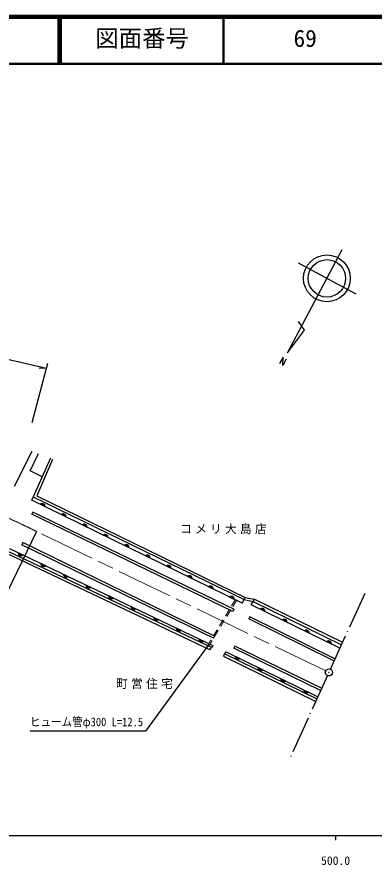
# Model space of a CAD drawing. Units: millimetres, scale not verified. Extents: x 40000 to 680000, y 20000 to 380000.
# Drawn here: x 499861 to 576211, y 198715 to 380000 of the extents above; entities that cross this region are included whole.
import ezdxf
from ezdxf.enums import TextEntityAlignment as Align

# ---------------------------------------------------------------- set-up
doc = ezdxf.new("R2010")
doc.units = ezdxf.units.MM
doc.header["$LTSCALE"] = 1000
for name, pattern in [('CHAIN', [18.5, 12, -1.5, 3.5, -1.5]), ('USER1', [2.5, 1.5, -1]), ('USER2', [10, 7.868852, -0.983607, 0.163934, -0.983607])]:
    doc.linetypes.add(name, pattern=pattern)
for name, color, linetype, lineweight in [('M-BGD', 7, 'Continuous', 25), ('M-BMK', 2, 'CHAIN', 13), ('M-BMK-HTXT', 7, 'Continuous', 13), ('M-BMK-OTRS', 5, 'Continuous', 25), ('M-BMK-SRVR', 3, 'Continuous', 25), ('M-OTRS', 6, 'Continuous', 25), ('M-STR-STR3', 7, 'Continuous', 25), ('M-TTL', 2, 'Continuous', 140), ('M-TTL-BAND', 7, 'Continuous', 25), ('M-TTL-LINE', 7, 'Continuous', 50), ('側溝地下', 7, 'USER1', 18)]:
    doc.layers.add(name, color=color, linetype=linetype, lineweight=lineweight)
doc.layers.add('M-TTL-TXT', color=7, linetype='Continuous')
doc.styles.add('ＭＳ ゴシック', font='')
doc.styles.get('ＭＳ ゴシック').set_extended_font_data('MS Gothic')

msp = doc.modelspace()

# ---------------------------------------------------------------- linework, layer by layer
at = {"layer": 'M-BGD'}
for p, q in [((557676, 308238), (569420, 330308)), ((559952, 327417), (572311, 320840)), ((451862, 317561), (506160, 304941)), ((561377, 313065), (560082, 314887)), ((557676, 308238), (561377, 313065)), ((556745, 307264), (556024, 305893)), ((556725, 305522), (556745, 307264)), ((557450, 306884), (556725, 305522)), ((506419, 305907), (503024, 293258)), ((506160, 304941), (504604, 304872)), ((503034, 287116), (499261, 279612)), ((502706, 282965), (504437, 286666)), ((507007, 285682), (503361, 277390)), ((507495, 285388), (504089, 277654)), ((505260, 281709), (502706, 282965)), ((504022, 270035), (489791, 240579)), ((548409, 255443), (548652, 255895)), ((548409, 255443), (550335, 255034)), ((550335, 255034), (550620, 255545)), ((540807, 245802), (527337, 227341)), ((541097, 244710), (541422, 245199)), ((544032, 243342), (544333, 243864)), ((527337, 227341), (502654, 227341))]:
    msp.add_line(p, q, dxfattribs=at)
at = {"layer": 'M-BGD', "linetype": 'USER2'}
for p, q in [((566869, 240565), (574437, 257169)), ((566248, 239200), (558392, 221950))]:
    msp.add_line(p, q, dxfattribs=at)
at = {"layer": 'M-BGD'}
for radius in [5000, 4000]:
    msp.add_circle((566131, 324128), radius, dxfattribs=at)
at = {"layer": 'M-BMK'}
msp.add_line((565883, 240208), (504022, 270035), dxfattribs=at)
msp.add_arc((415572, 90657), 200000, 63.75255, 72.31064, dxfattribs=at)
at = {"layer": 'M-BMK-OTRS'}
for p, q in [((504089, 277654), (548652, 255895)), ((541097, 244710), (497720, 265310)), ((548652, 255895), (550620, 255545)), ((550620, 255545), (569502, 246341)), ((544032, 243342), (563740, 233694))]:
    msp.add_line(p, q, dxfattribs=at)
at = {"layer": 'M-BMK-SRVR'}
msp.add_circle((566558, 239882), 750, dxfattribs=at)
at = {"layer": 'M-OTRS'}
for radius in [31.3, 25, 18.8, 12.5, 6.3]:
    msp.add_circle((566558, 239882), radius, dxfattribs=at)
at = {"layer": 'M-STR-STR3'}
for p, q in [((503058, 276702), (503361, 277390)), ((503361, 277390), (548409, 255443)), ((547994, 254671), (503058, 276702)), ((504856, 275820), (504945, 275911)), ((505754, 275380), (504856, 275820)), ((505744, 275452), (504918, 275857)), ((504945, 275911), (505042, 275974)), ((504963, 275902), (505753, 275514)), ((505761, 275577), (505007, 275947)), ((505042, 275974), (505176, 276020)), ((505087, 275974), (505734, 275657)), ((505706, 275738), (505168, 276002)), ((505176, 276020), (505293, 276030)), ((505284, 276012), (505643, 275836)), ((505293, 276030), (505418, 276013)), ((505418, 276013), (505562, 275942)), ((505562, 275942), (505652, 275854)), ((505652, 275854), (505715, 275756)), ((505715, 275756), (505761, 275622)), ((505761, 275622), (505771, 275506)), ((503065, 273729), (503283, 274179)), ((546242, 253381), (503283, 274179)), ((505771, 275506), (505754, 275380)), ((509438, 273707), (509536, 273771)), ((510255, 273374), (509501, 273744)), ((509536, 273771), (509670, 273817)), ((509581, 273771), (510227, 273454)), ((510200, 273535), (509661, 273799)), ((509670, 273817), (509786, 273826)), ((509777, 273809), (510136, 273632)), ((509786, 273826), (509912, 273809)), ((509912, 273809), (510055, 273739)), ((546024, 252931), (503065, 273729)), ((509350, 273617), (509438, 273707)), ((510247, 273177), (509350, 273617)), ((510238, 273249), (509412, 273654)), ((509456, 273699), (510246, 273311)), ((510055, 273739), (510145, 273650)), ((510145, 273650), (510209, 273552)), ((510209, 273552), (510254, 273419)), ((510264, 273302), (510247, 273177)), ((510254, 273419), (510264, 273302)), ((513843, 271414), (513932, 271504)), ((514741, 270974), (513843, 271414)), ((514731, 271046), (513905, 271451)), ((513932, 271504), (514030, 271568)), ((513950, 271496), (514740, 271108)), ((514748, 271171), (513994, 271541)), ((514030, 271568), (514164, 271613)), ((514074, 271568), (514721, 271251)), ((514693, 271331), (514155, 271596)), ((514164, 271613), (514280, 271623)), ((514271, 271605), (514630, 271429)), ((514280, 271623), (514405, 271606)), ((514405, 271606), (514549, 271536)), ((514549, 271536), (514639, 271447)), ((514639, 271447), (514702, 271349)), ((514702, 271349), (514748, 271216)), ((514758, 271099), (514741, 270974)), ((514748, 271216), (514758, 271099)), ((518337, 269211), (518425, 269301)), ((519234, 268771), (518337, 269211)), ((519225, 268842), (518399, 269247)), ((518425, 269301), (518523, 269365)), ((518443, 269292), (519233, 268905)), ((519242, 268968), (518488, 269338)), ((518523, 269365), (518657, 269410)), ((518568, 269365), (519214, 269048)), ((519187, 269128), (518648, 269392)), ((518657, 269410), (518773, 269420)), ((518764, 269402), (519124, 269226)), ((518773, 269420), (518899, 269403)), ((518899, 269403), (519042, 269333)), ((519042, 269333), (519132, 269244)), ((519132, 269244), (519196, 269146)), ((519196, 269146), (519242, 269012)), ((519251, 268896), (519234, 268771)), ((519242, 269012), (519251, 268896)), ((501142, 267641), (500923, 267192)), ((541899, 247177), (500923, 267192)), ((542119, 247626), (501142, 267641)), ((522830, 267008), (522919, 267098)), ((523728, 266568), (522830, 267008)), ((523719, 266639), (522892, 267044)), ((522919, 267098), (523017, 267161)), ((522937, 267089), (523727, 266702)), ((523735, 266765), (522981, 267134)), ((523017, 267161), (523151, 267207)), ((523061, 267162), (523708, 266845)), ((523681, 266925), (523142, 267189)), ((523151, 267207), (523267, 267217)), ((523258, 267199), (523617, 267023)), ((523267, 267217), (523392, 267200)), ((523392, 267200), (523536, 267130)), ((523536, 267130), (523626, 267041)), ((523626, 267041), (523689, 266943)), ((523689, 266943), (523735, 266809)), ((523745, 266693), (523728, 266568)), ((523735, 266809), (523745, 266693)), ((541422, 245199), (497956, 265768)), ((498271, 266379), (541730, 245661)), ((500219, 265318), (500234, 265443)), ((500230, 265202), (500219, 265318)), ((500229, 265246), (500987, 264885)), ((500277, 265068), (500230, 265202)), ((500234, 265443), (501137, 265013)), ((501031, 264930), (500237, 265309)), ((500245, 265372), (501075, 264976)), ((500907, 264857), (500257, 265167)), ((500341, 264971), (500277, 265068)), ((500286, 265086), (500827, 264828)), ((500433, 264883), (500341, 264971)), ((500711, 264817), (500350, 264989)), ((500577, 264815), (500433, 264883)), ((500702, 264799), (500577, 264815)), ((500819, 264810), (500702, 264799)), ((500952, 264857), (500819, 264810)), ((501049, 264922), (500952, 264857)), ((501137, 265013), (501049, 264922)), ((527324, 264805), (527412, 264895)), ((528222, 264365), (527324, 264805)), ((528212, 264436), (527386, 264841)), ((527412, 264895), (527510, 264958)), ((527430, 264886), (528221, 264499)), ((528229, 264561), (527475, 264931)), ((527510, 264958), (527644, 265004)), ((527555, 264959), (528201, 264642)), ((528174, 264722), (527635, 264986)), ((527644, 265004), (527760, 265014)), ((527752, 264996), (528111, 264820)), ((527760, 265014), (527886, 264997)), ((527886, 264997), (528029, 264927)), ((528029, 264927), (528119, 264838)), ((528119, 264838), (528183, 264740)), ((528183, 264740), (528229, 264606)), ((505047, 263016), (505063, 263141)), ((505059, 262900), (505047, 263016)), ((505058, 262944), (505816, 262583)), ((505106, 262766), (505059, 262900)), ((505063, 263141), (505966, 262711)), ((505860, 262629), (505066, 263007)), ((505073, 263070), (505904, 262674)), ((505736, 262555), (505086, 262864)), ((528239, 264490), (528222, 264365)), ((528229, 264606), (528239, 264490)), ((505170, 262669), (505106, 262766)), ((505114, 262785), (505656, 262526)), ((505261, 262582), (505170, 262669)), ((505540, 262515), (505179, 262687)), ((505406, 262513), (505261, 262582)), ((505531, 262497), (505406, 262513)), ((505647, 262508), (505531, 262497)), ((505781, 262555), (505647, 262508)), ((505878, 262620), (505781, 262555)), ((505966, 262711), (505878, 262620)), ((531817, 262602), (531906, 262692)), ((532715, 262162), (531817, 262602)), ((532706, 262233), (531879, 262638)), ((531906, 262692), (532004, 262755)), ((531924, 262683), (532714, 262296)), ((532722, 262358), (531968, 262728)), ((532004, 262755), (532138, 262801)), ((532049, 262756), (532695, 262439)), ((532668, 262519), (532129, 262783)), ((532138, 262801), (532254, 262811)), ((532245, 262793), (532604, 262617)), ((532254, 262811), (532379, 262794)), ((532379, 262794), (532523, 262724)), ((532523, 262724), (532613, 262635)), ((532613, 262635), (532676, 262537)), ((532676, 262537), (532722, 262403)), ((532732, 262287), (532715, 262162)), ((532722, 262403), (532732, 262287)), ((509876, 260714), (509892, 260839)), ((509887, 260598), (509876, 260714)), ((509887, 260642), (510645, 260281)), ((509935, 260464), (509887, 260598)), ((509892, 260839), (510795, 260409)), ((510689, 260326), (509894, 260705)), ((509902, 260768), (510732, 260372)), ((510565, 260253), (509915, 260562)), ((509999, 260367), (509935, 260464)), ((509943, 260482), (510485, 260224)), ((510090, 260280), (509999, 260367)), ((510369, 260213), (510008, 260385)), ((510235, 260211), (510090, 260280)), ((510360, 260195), (510235, 260211)), ((510476, 260206), (510360, 260195)), ((510610, 260253), (510476, 260206)), ((510707, 260318), (510610, 260253)), ((510795, 260409), (510707, 260318)), ((536311, 260399), (536399, 260489)), ((537209, 259958), (536311, 260399)), ((537199, 260030), (536373, 260435)), ((536399, 260489), (536497, 260552)), ((536417, 260480), (537208, 260093)), ((537216, 260155), (536462, 260525)), ((536497, 260552), (536631, 260598)), ((536542, 260553), (537189, 260236)), ((537161, 260316), (536622, 260580)), ((536631, 260598), (536747, 260608)), ((536739, 260590), (537098, 260414)), ((536747, 260608), (536873, 260591)), ((536873, 260591), (537016, 260520)), ((537016, 260520), (537107, 260432)), ((537107, 260432), (537170, 260334)), ((537170, 260334), (537216, 260200)), ((537226, 260084), (537209, 259958)), ((537216, 260200), (537226, 260084)), ((514705, 258412), (514721, 258537)), ((514716, 258296), (514705, 258412)), ((514715, 258340), (515474, 257979)), ((514763, 258162), (514716, 258296)), ((514721, 258537), (515623, 258107)), ((515517, 258024), (514723, 258403)), ((514731, 258466), (515561, 258070)), ((515394, 257951), (514744, 258260)), ((514828, 258065), (514763, 258162)), ((514772, 258180), (515314, 257922)), ((514919, 257978), (514828, 258065)), ((515198, 257911), (514836, 258083)), ((515063, 257909), (514919, 257978)), ((515189, 257893), (515063, 257909)), ((515305, 257904), (515189, 257893)), ((515438, 257951), (515305, 257904)), ((515535, 258016), (515438, 257951)), ((515623, 258107), (515535, 258016)), ((540804, 258196), (540893, 258286)), ((541702, 257755), (540804, 258196)), ((541693, 257827), (540867, 258232)), ((540893, 258286), (540991, 258349)), ((540911, 258277), (541701, 257889)), ((541710, 257952), (540955, 258322)), ((540991, 258349), (541125, 258395)), ((541036, 258349), (541682, 258033)), ((541655, 258113), (541116, 258377)), ((541125, 258395), (541241, 258405)), ((541232, 258387), (541591, 258211)), ((541241, 258405), (541366, 258388)), ((541366, 258388), (541510, 258317)), ((541510, 258317), (541600, 258229)), ((541600, 258229), (541664, 258131)), ((541664, 258131), (541709, 257997)), ((541719, 257881), (541702, 257755)), ((541709, 257997), (541719, 257881)), ((519534, 256110), (519549, 256235)), ((519545, 255994), (519534, 256110)), ((519544, 256038), (520302, 255677)), ((519592, 255860), (519545, 255994)), ((519549, 256235), (520452, 255805)), ((520346, 255722), (519552, 256101)), ((519560, 256164), (520390, 255768)), ((520222, 255649), (519572, 255958)), ((519657, 255763), (519592, 255860)), ((519601, 255878), (520142, 255620)), ((519748, 255675), (519657, 255763)), ((520026, 255609), (519665, 255781)), ((519892, 255607), (519748, 255675)), ((520267, 255649), (520134, 255602)), ((520364, 255714), (520267, 255649)), ((520452, 255805), (520364, 255714)), ((545298, 255993), (545387, 256083)), ((546196, 255552), (545298, 255993)), ((546186, 255624), (545360, 256029)), ((545387, 256083), (545484, 256146)), ((545404, 256074), (546195, 255686)), ((546203, 255749), (545449, 256119)), ((545484, 256146), (545618, 256192)), ((545529, 256146), (546176, 255829)), ((546148, 255910), (545610, 256174)), ((545618, 256192), (545735, 256202)), ((545726, 256184), (546085, 256008)), ((545735, 256202), (545860, 256185)), ((545860, 256185), (546004, 256114)), ((546004, 256114), (546094, 256026)), ((546094, 256026), (546157, 255928)), ((546157, 255928), (546203, 255794)), ((546213, 255678), (546196, 255552)), ((546203, 255794), (546213, 255678)), ((520018, 255591), (519892, 255607)), ((520134, 255602), (520018, 255591)), ((524363, 253808), (524378, 253933)), ((524374, 253692), (524363, 253808)), ((524378, 253933), (525281, 253503)), ((524388, 253862), (525219, 253466)), ((547994, 254671), (548409, 255443)), ((549949, 254342), (550335, 255034)), ((568919, 245061), (549949, 254342)), ((550335, 255034), (569260, 245810)), ((524373, 253736), (525131, 253375)), ((524421, 253558), (524374, 253692)), ((525175, 253421), (524381, 253799)), ((525051, 253347), (524401, 253656)), ((524486, 253461), (524421, 253558)), ((524430, 253576), (524971, 253318)), ((524577, 253373), (524486, 253461)), ((524855, 253307), (524494, 253479)), ((524721, 253305), (524577, 253373)), ((524847, 253289), (524721, 253305)), ((524963, 253300), (524847, 253289)), ((525096, 253347), (524963, 253300)), ((525193, 253412), (525096, 253347)), ((525281, 253503), (525193, 253412)), ((546242, 253381), (546024, 252931)), ((551871, 253402), (551960, 253492)), ((552769, 252962), (551871, 253402)), ((552760, 253034), (551933, 253438)), ((551960, 253492), (552057, 253555)), ((551978, 253483), (552768, 253096)), ((552776, 253159), (552022, 253528)), ((552057, 253555), (552191, 253601)), ((552102, 253556), (552749, 253239)), ((552721, 253320), (552182, 253583)), ((552191, 253601), (552307, 253611)), ((552299, 253593), (552658, 253417)), ((552307, 253611), (552433, 253594)), ((552433, 253594), (552576, 253524)), ((552576, 253524), (552667, 253435)), ((552667, 253435), (552730, 253337)), ((552730, 253337), (552776, 253204)), ((552786, 253087), (552769, 252962)), ((552776, 253204), (552786, 253087)), ((529192, 251506), (529207, 251631)), ((529203, 251390), (529192, 251506)), ((529202, 251434), (529960, 251073)), ((529250, 251256), (529203, 251390)), ((529207, 251631), (530110, 251201)), ((530004, 251119), (529209, 251497)), ((529217, 251560), (530048, 251164)), ((529880, 251045), (529230, 251354)), ((529314, 251159), (529250, 251256)), ((529258, 251274), (529800, 251016)), ((529405, 251071), (529314, 251159)), ((529684, 251005), (529323, 251177)), ((529550, 251003), (529405, 251071)), ((529675, 250987), (529550, 251003)), ((529791, 250998), (529675, 250987)), ((529925, 251045), (529791, 250998)), ((530022, 251110), (529925, 251045)), ((530110, 251201), (530022, 251110)), ((549626, 251799), (549405, 251351)), ((567611, 242358), (549405, 251351)), ((567832, 242807), (549626, 251799)), ((556613, 251081), (556702, 251172)), ((557512, 250642), (556613, 251081)), ((557502, 250713), (556676, 251118)), ((556702, 251172), (556800, 251235)), ((556720, 251163), (557510, 250776)), ((557519, 250839), (556764, 251208)), ((556800, 251235), (556934, 251281)), ((556845, 251235), (557491, 250919)), ((557464, 250999), (556925, 251263)), ((556934, 251281), (557050, 251291)), ((557041, 251273), (557400, 251097)), ((557050, 251291), (557175, 251274)), ((557175, 251274), (557319, 251204)), ((557319, 251204), (557409, 251115)), ((557409, 251115), (557473, 251017)), ((557473, 251017), (557518, 250883)), ((557528, 250767), (557512, 250642)), ((557518, 250883), (557528, 250767)), ((534020, 249204), (534036, 249329)), ((534031, 249088), (534020, 249204)), ((534031, 249132), (534789, 248771)), ((534079, 248954), (534031, 249088)), ((534036, 249329), (534938, 248899)), ((534833, 248816), (534038, 249195)), ((534046, 249258), (534877, 248862)), ((534709, 248742), (534059, 249052)), ((534143, 248857), (534079, 248954)), ((534087, 248972), (534629, 248714)), ((534234, 248769), (534143, 248857)), ((534513, 248703), (534152, 248875)), ((534379, 248701), (534234, 248769)), ((534504, 248685), (534379, 248701)), ((534620, 248696), (534504, 248685)), ((534754, 248743), (534620, 248696)), ((534851, 248808), (534754, 248743)), ((534938, 248899), (534851, 248808)), ((561356, 248761), (561445, 248851)), ((562254, 248322), (561356, 248761)), ((562245, 248393), (561418, 248797)), ((561445, 248851), (561542, 248915)), ((561462, 248842), (562253, 248456)), ((562261, 248518), (561507, 248887)), ((561542, 248915), (561676, 248961)), ((561587, 248915), (562234, 248599)), ((562206, 248679), (561667, 248943)), ((561676, 248961), (561792, 248970)), ((561784, 248953), (562143, 248777)), ((561792, 248970), (561918, 248954)), ((561918, 248954), (562062, 248883)), ((562062, 248883), (562152, 248795)), ((562152, 248795), (562215, 248697)), ((562215, 248697), (562261, 248563)), ((562271, 248447), (562254, 248322)), ((562261, 248563), (562271, 248447)), ((538849, 246902), (538865, 247027)), ((538860, 246786), (538849, 246902)), ((538859, 246830), (539618, 246469)), ((538907, 246652), (538860, 246786)), ((538865, 247027), (539767, 246597)), ((539662, 246514), (538867, 246893)), ((538875, 246956), (539705, 246560)), ((539538, 246440), (538888, 246750)), ((538972, 246555), (538907, 246652)), ((538916, 246670), (539458, 246412)), ((539063, 246467), (538972, 246555)), ((539342, 246401), (538980, 246573)), ((539767, 246597), (539680, 246506)), ((541899, 247177), (542119, 247626)), ((566187, 246531), (566285, 246594)), ((567004, 246198), (566249, 246567)), ((566285, 246594), (566419, 246640)), ((566330, 246595), (566976, 246278)), ((566949, 246359), (566410, 246622)), ((566419, 246640), (566535, 246650)), ((566526, 246632), (566885, 246456)), ((566535, 246650), (566660, 246633)), ((566660, 246633), (566804, 246563)), ((566804, 246563), (566894, 246474)), ((539207, 246398), (539063, 246467)), ((539333, 246383), (539207, 246398)), ((539449, 246394), (539333, 246383)), ((539582, 246441), (539449, 246394)), ((539680, 246506), (539582, 246441)), ((541730, 245661), (541422, 245199)), ((546477, 245501), (546258, 245052)), ((564770, 236040), (546258, 245052)), ((564989, 236489), (546477, 245501)), ((566098, 246441), (566187, 246531)), ((566997, 246001), (566098, 246441)), ((566987, 246073), (566161, 246477)), ((566205, 246522), (566995, 246135)), ((566894, 246474), (566958, 246377)), ((566958, 246377), (567004, 246243)), ((567013, 246127), (566997, 246001)), ((567004, 246243), (567013, 246127)), ((544333, 243864), (544585, 244302)), ((544333, 243864), (563975, 234211)), ((544585, 244302), (564195, 234694)), ((546570, 243196), (546587, 243321)), ((546580, 243079), (546570, 243196)), ((546580, 243124), (547334, 242755)), ((546626, 242946), (546580, 243079)), ((546587, 243321), (547485, 242881)), ((547378, 242800), (546588, 243187)), ((546597, 243249), (547423, 242845)), ((547254, 242727), (546607, 243044)), ((546689, 242848), (546626, 242946)), ((546635, 242963), (547174, 242699)), ((546780, 242759), (546689, 242848)), ((547057, 242690), (546698, 242866)), ((546923, 242689), (546780, 242759)), ((547049, 242672), (546923, 242689)), ((547165, 242682), (547049, 242672)), ((547299, 242727), (547165, 242682)), ((547396, 242791), (547299, 242727)), ((547485, 242881), (547396, 242791)), ((551473, 240793), (551490, 240919)), ((551483, 240677), (551473, 240793)), ((551483, 240722), (552237, 240352)), ((551529, 240543), (551483, 240677)), ((551490, 240919), (552388, 240479)), ((552281, 240398), (551491, 240785)), ((551499, 240847), (552326, 240443)), ((552157, 240325), (551510, 240642)), ((551592, 240446), (551529, 240543)), ((551537, 240561), (552076, 240297)), ((551682, 240357), (551592, 240446)), ((551960, 240288), (551601, 240464)), ((551826, 240287), (551682, 240357)), ((551951, 240270), (551826, 240287)), ((552067, 240279), (551951, 240270)), ((552201, 240325), (552067, 240279)), ((552299, 240389), (552201, 240325)), ((552388, 240479), (552299, 240389)), ((556376, 238391), (556392, 238517)), ((556385, 238275), (556376, 238391)), ((556385, 238320), (557139, 237950)), ((556431, 238141), (556385, 238275)), ((556392, 238517), (557290, 238077)), ((557184, 237995), (556393, 238383)), ((556402, 238445), (557228, 238041)), ((557059, 237923), (556413, 238240)), ((556495, 238043), (556431, 238141)), ((556440, 238159), (556979, 237895)), ((556585, 237955), (556495, 238043)), ((556863, 237886), (556503, 238062)), ((556729, 237884), (556585, 237955)), ((556854, 237867), (556729, 237884)), ((556970, 237877), (556854, 237867)), ((557104, 237923), (556970, 237877)), ((557202, 237987), (557104, 237923)), ((557290, 238077), (557202, 237987)), ((561278, 235989), (561295, 236115)), ((561288, 235873), (561278, 235989)), ((561288, 235918), (562042, 235548)), ((561334, 235739), (561288, 235873)), ((561295, 236115), (562193, 235675)), ((562086, 235593), (561296, 235980)), ((561305, 236043), (562131, 235638)), ((561962, 235521), (561315, 235838)), ((561397, 235641), (561334, 235739)), ((561343, 235757), (561881, 235493)), ((562193, 235675), (562104, 235585)), ((561488, 235553), (561397, 235641)), ((561765, 235483), (561406, 235659)), ((561631, 235482), (561488, 235553)), ((561757, 235465), (561631, 235482)), ((561873, 235475), (561757, 235465)), ((562006, 235521), (561873, 235475)), ((562104, 235585), (562006, 235521))]:
    msp.add_line(p, q, dxfattribs=at)
at = {"layer": 'M-TTL'}
msp.add_line((680000, 380000), (40000, 380000), dxfattribs=at)
at = {"layer": 'M-TTL-BAND'}
for p, q in [((40000, 205000), (579000, 205000)), ((568000, 205000), (568000, 204000))]:
    msp.add_line(p, q, dxfattribs=at)
at = {"layer": 'M-TTL-LINE'}
for p, q in [((508746, 380000), (508746, 370000)), ((509246, 380000), (509246, 370000)), ((543996, 380000), (543996, 370000)), ((40000, 370000), (680000, 370000))]:
    msp.add_line(p, q, dxfattribs=at)
at = {"layer": '側溝地下'}
for p, q in [((540572, 245601), (546956, 256151)), ((540829, 245446), (547213, 255996))]:
    msp.add_line(p, q, dxfattribs=at)
at = {"layer": '側溝地下', "color": 30, "linetype": 'Continuous'}
msp.add_line((544021, 250721), (543764, 250876), dxfattribs=at)

# ---------------------------------------------------------------- texts
at = {"layer": 'M-BGD', "style": 'ＭＳ ゴシック', "width": 0.9}
msp.add_text('ヒューム管φ300 L=12.5', height=1833, dxfattribs=at).set_placement((502654, 227841), align=Align.BOTTOM_LEFT)
at = {"layer": 'M-BMK-HTXT', "char_height": 1833, "attachment_point": 7, "style": 'ＭＳ ゴシック'}
for s, insert in [('\\T1.28;コメリ大島店', (534749, 269426)), ('\\T1.28;町営住宅', (521074, 236359))]:
    msp.add_mtext(s, dxfattribs=dict(at, insert=insert))
at = {"layer": 'M-TTL-BAND', "style": 'ＭＳ ゴシック'}
msp.add_text('500.0', height=1833, dxfattribs=at).set_placement((564875, 198195), align=Align.BOTTOM_LEFT)
at = {"layer": 'M-TTL-TXT', "style": 'ＭＳ ゴシック'}
for s, p in [('図面番号', (516621, 372500)), ('69', (558996, 372500))]:
    msp.add_text(s, height=3666, dxfattribs=at).set_placement(p, align=Align.BOTTOM_LEFT)

doc.saveas('drawing.dxf')
